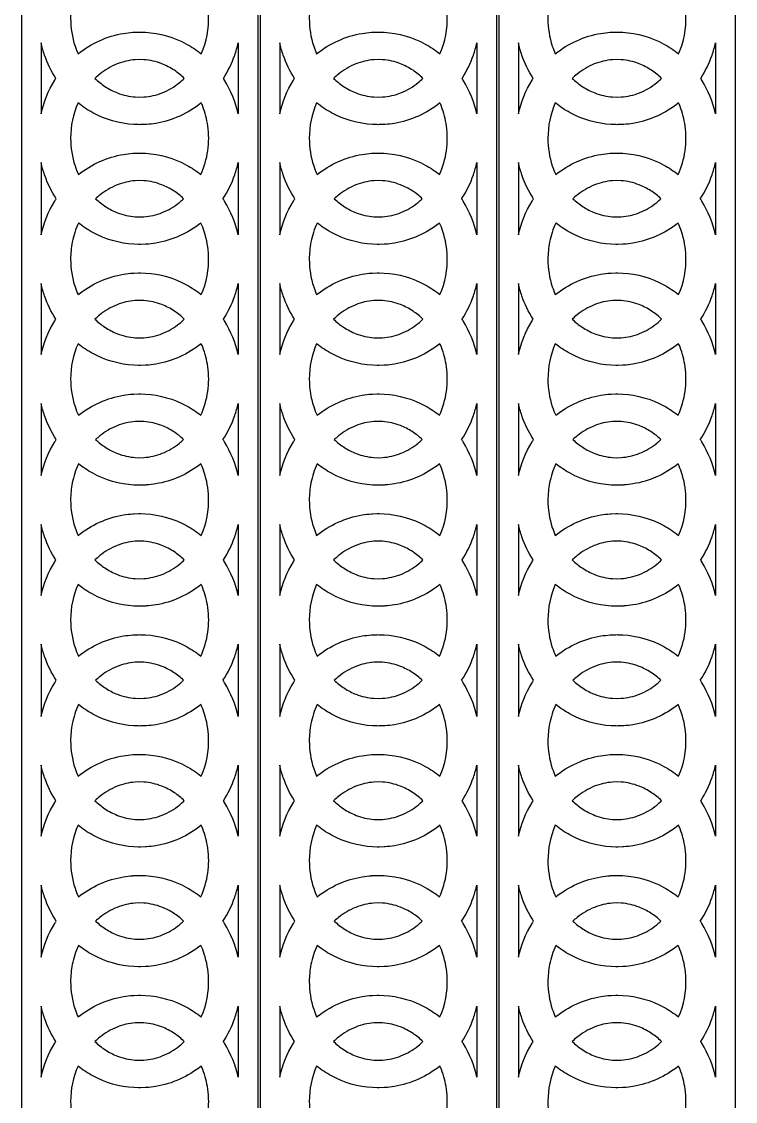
# Model space of a CAD drawing. Header units: millimetres. Extents: x -55 to 943, y -998 to 998.
# Drawn here: x 611 to 943, y 8 to 511 of the extents above; entities that cross this region are included whole.
import ezdxf

# ---------------------------------------------------------------- set-up
doc = ezdxf.new("R2010")
doc.units = ezdxf.units.MM
doc.layers.add('Default', color=70, linetype='Continuous')

msp = doc.modelspace()

# ---------------------------------------------------------------- linework, layer by layer
at = {"layer": 'Default'}
for points in [[(611, -998), (721, -998), (721, 998), (611, 998)], [(722, -998), (832, -998), (832, 998), (722, 998)], [(833, -998), (943, -998), (943, 998), (833, 998)]]:
    msp.add_lwpolyline(points, close=True, dxfattribs=at)
for points in [[(633.8, 511.96, 0.079612), (635.85, 499.12, 0.025236), (637.24, 495.53, -0.128975), (658.43, 505.04, -0.023724), (662.73, 505.54, -0.008807), (663.2, 505.57), (665.43, 505.65, -0.017464), (666.37, 505.65), (668.61, 505.57, -0.11051), (687.72, 500.09, -0.045302), (694.57, 495.53, 0.112754), (697.98, 513.42, 0.070896), (695.96, 524.82, 0.028206), (694.38, 528.84, -0.127606), (673.37, 519.48, -0.023724), (669.08, 518.98, -0.008807), (668.61, 518.95), (666.37, 518.87, -0.017464), (665.43, 518.87), (663.2, 518.95, -0.11051), (644.08, 524.44, -0.043797), (637.43, 528.84, 0.05779), (634.57, 519.95, 0.047676)], [(744.8, 511.96, 0.079612), (746.85, 499.12, 0.025236), (748.24, 495.53, -0.128975), (769.43, 505.04, -0.023724), (773.73, 505.54, -0.008807), (774.2, 505.57), (776.43, 505.65, -0.017464), (777.37, 505.65), (779.61, 505.57, -0.11051), (798.72, 500.09, -0.045302), (805.57, 495.53, 0.112754), (808.98, 513.42, 0.070896), (806.96, 524.82, 0.028206), (805.38, 528.84, -0.127606), (784.37, 519.48, -0.023724), (780.08, 518.98, -0.008807), (779.61, 518.95), (777.37, 518.87, -0.017464), (776.43, 518.87), (774.2, 518.95, -0.11051), (755.08, 524.44, -0.043797), (748.43, 528.84, 0.05779), (745.57, 519.95, 0.047676)], [(855.8, 511.96, 0.079612), (857.85, 499.12, 0.025236), (859.24, 495.53, -0.128975), (880.43, 505.04, -0.023724), (884.73, 505.54, -0.008807), (885.2, 505.57), (887.43, 505.65, -0.017464), (888.37, 505.65), (890.61, 505.57, -0.11051), (909.72, 500.09, -0.045302), (916.57, 495.53, 0.112754), (919.98, 513.42, 0.070896), (917.96, 524.82, 0.028206), (916.38, 528.84, -0.127606), (895.37, 519.48, -0.023724), (891.08, 518.98, -0.008807), (890.61, 518.95), (888.37, 518.87, -0.017464), (887.43, 518.87), (885.2, 518.95, -0.11051), (866.08, 524.44, -0.043797), (859.43, 528.84, 0.05779), (856.57, 519.95, 0.047676)], [(626.95, 484.12, -0.059874), (621.69, 494.9, -0.028181), (620.07, 500.63), (620.07, 467.61, -0.084306), (626.43, 483.29, -0.00514)], [(704.86, 484.12, 0.059874), (710.12, 494.9, 0.028181), (711.74, 500.63), (711.74, 467.61, 0.084306), (705.38, 483.29, 0.00514)], [(737.95, 484.12, -0.059874), (732.69, 494.9, -0.028181), (731.07, 500.63), (731.07, 467.61, -0.084306), (737.43, 483.29, -0.00514)], [(815.86, 484.12, 0.059874), (821.12, 494.9, 0.028181), (822.74, 500.63), (822.74, 467.61, 0.084306), (816.38, 483.29, 0.00514)], [(848.95, 484.12, -0.059874), (843.69, 494.9, -0.028181), (842.07, 500.63), (842.07, 467.61, -0.084306), (848.43, 483.29, -0.00514)], [(926.86, 484.12, 0.059874), (932.12, 494.9, 0.028181), (933.74, 500.63), (933.74, 467.61, 0.084306), (927.38, 483.29, 0.00514)], [(684.43, 482.13, 0.021942), (686.68, 484.12, 0.046204), (682.05, 487.86, 0.05459), (676.19, 490.91, 0.074917), (667.92, 492.78), (665.9, 492.85), (663.88, 492.78, 0.076189), (655.38, 490.82, 0.075402), (647.38, 486.11, 0.021942), (645.13, 484.12, 0.046204), (649.75, 480.38, 0.05459), (655.61, 477.33, 0.074917), (663.88, 475.46), (665.9, 475.39), (667.92, 475.46, 0.076189), (676.43, 477.42, 0.075402)], [(795.43, 482.13, 0.021942), (797.68, 484.12, 0.046204), (793.05, 487.86, 0.05459), (787.19, 490.91, 0.074917), (778.92, 492.78), (776.9, 492.85), (774.88, 492.78, 0.076189), (766.38, 490.82, 0.075402), (758.38, 486.11, 0.021942), (756.13, 484.12, 0.046204), (760.75, 480.38, 0.05459), (766.61, 477.33, 0.074917), (774.88, 475.46), (776.9, 475.39), (778.92, 475.46, 0.076189), (787.43, 477.42, 0.075402)], [(906.43, 482.13, 0.021942), (908.68, 484.12, 0.046204), (904.05, 487.86, 0.05459), (898.19, 490.91, 0.074917), (889.92, 492.78), (887.9, 492.85), (885.88, 492.78, 0.076189), (877.38, 490.82, 0.075402), (869.38, 486.11, 0.021942), (867.13, 484.12, 0.046204), (871.75, 480.38, 0.05459), (877.61, 477.33, 0.074917), (885.88, 475.46), (887.9, 475.39), (889.92, 475.46, 0.076189), (898.43, 477.42, 0.075402)], [(633.8, 456.26, 0.079683), (635.85, 443.42, 0.028206), (637.43, 439.4, -0.127608), (658.43, 448.75, -0.023722), (662.73, 449.26, -0.008807), (663.2, 449.28), (665.43, 449.36, -0.017464), (666.37, 449.36), (668.61, 449.28, -0.11051), (687.72, 443.8, -0.043797), (694.38, 439.4, 0.142127), (697.61, 462.02, 0.058815), (695.26, 471.07, 0.011589), (694.57, 472.71, -0.128976), (673.37, 463.2, -0.023722), (669.08, 462.69, -0.008807), (668.61, 462.67), (666.37, 462.59, -0.017464), (665.43, 462.59), (663.2, 462.67, -0.11051), (644.08, 468.15, -0.045302), (637.24, 472.71, 0.10459), (633.8, 456.27, 0.000069)], [(744.8, 456.26, 0.079683), (746.85, 443.42, 0.028206), (748.43, 439.4, -0.127608), (769.43, 448.75, -0.023722), (773.73, 449.26, -0.008807), (774.2, 449.28), (776.43, 449.36, -0.017464), (777.37, 449.36), (779.61, 449.28, -0.11051), (798.72, 443.8, -0.043797), (805.38, 439.4, 0.142127), (808.61, 462.02, 0.058815), (806.26, 471.07, 0.011589), (805.57, 472.71, -0.128976), (784.37, 463.2, -0.023722), (780.08, 462.69, -0.008807), (779.61, 462.67), (777.37, 462.59, -0.017464), (776.43, 462.59), (774.2, 462.67, -0.11051), (755.08, 468.15, -0.045302), (748.24, 472.71, 0.10459), (744.8, 456.27, 0.000069)], [(855.8, 456.26, 0.079683), (857.85, 443.42, 0.028206), (859.43, 439.4, -0.127608), (880.43, 448.75, -0.023722), (884.73, 449.26, -0.008807), (885.2, 449.28), (887.43, 449.36, -0.017464), (888.37, 449.36), (890.61, 449.28, -0.11051), (909.72, 443.8, -0.043797), (916.38, 439.4, 0.142127), (919.61, 462.02, 0.058815), (917.26, 471.07, 0.011589), (916.57, 472.71, -0.128976), (895.37, 463.2, -0.023722), (891.08, 462.69, -0.008807), (890.61, 462.67), (888.37, 462.59, -0.017464), (887.43, 462.59), (885.2, 462.67, -0.11051), (866.08, 468.15, -0.045302), (859.24, 472.71, 0.10459), (855.8, 456.27, 0.000069)], [(627.14, 428.12, -0.062037), (621.67, 439.27, -0.027789), (620.07, 444.92), (620.07, 411.33, -0.084392), (626.43, 427.02, -0.006852)], [(704.67, 428.12, 0.062037), (710.14, 439.27, 0.027789), (711.74, 444.92), (711.74, 411.33, 0.084392), (705.37, 427.02, 0.006852)], [(738.14, 428.12, -0.062037), (732.67, 439.27, -0.027789), (731.07, 444.92), (731.07, 411.33, -0.084392), (737.43, 427.02, -0.006852)], [(815.67, 428.12, 0.062037), (821.14, 439.27, 0.027789), (822.74, 444.92), (822.74, 411.33, 0.084392), (816.37, 427.02, 0.006852)], [(849.14, 428.12, -0.062037), (843.67, 439.27, -0.027789), (842.07, 444.92), (842.07, 411.33, -0.084392), (848.43, 427.02, -0.006852)], [(926.67, 428.12, 0.062037), (932.14, 439.27, 0.027789), (933.74, 444.92), (933.74, 411.33, 0.084392), (927.37, 427.02, 0.006852)], [(684.43, 426.42, 0.018833), (686.38, 428.12, 0.047178), (681.65, 431.84, 0.050474), (676.22, 434.62, 0.07513), (667.92, 436.49), (665.9, 436.56), (663.88, 436.49, 0.076136), (655.39, 434.53, 0.075458), (647.38, 429.82, 0.018833), (645.43, 428.12, 0.047178), (650.16, 424.41, 0.050474), (655.59, 421.63, 0.07513), (663.88, 419.75), (665.9, 419.68), (667.92, 419.75, 0.076136), (676.42, 421.71, 0.075458)], [(795.43, 426.42, 0.018833), (797.38, 428.12, 0.047178), (792.65, 431.84, 0.050474), (787.22, 434.62, 0.07513), (778.92, 436.49), (776.9, 436.56), (774.88, 436.49, 0.076136), (766.39, 434.53, 0.075458), (758.38, 429.82, 0.018833), (756.43, 428.12, 0.047178), (761.16, 424.41, 0.050474), (766.59, 421.63, 0.07513), (774.88, 419.75), (776.9, 419.68), (778.92, 419.75, 0.076136), (787.42, 421.71, 0.075458)], [(906.43, 426.42, 0.018833), (908.38, 428.12, 0.047178), (903.65, 431.84, 0.050474), (898.22, 434.62, 0.07513), (889.92, 436.49), (887.9, 436.56), (885.88, 436.49, 0.076136), (877.39, 434.53, 0.075458), (869.38, 429.82, 0.018833), (867.43, 428.12, 0.047178), (872.16, 424.41, 0.050474), (877.59, 421.63, 0.07513), (885.88, 419.75), (887.9, 419.68), (889.92, 419.75, 0.076136), (898.42, 421.71, 0.075458)], [(633.8, 399.98, 0.079612), (635.85, 387.13, 0.025236), (637.24, 383.54, -0.128975), (658.43, 393.05, -0.023724), (662.73, 393.55, -0.008807), (663.2, 393.58), (665.43, 393.66, -0.017464), (666.37, 393.66), (668.61, 393.58, -0.11051), (687.72, 388.1, -0.045302), (694.57, 383.54, 0.112754), (697.98, 401.44, 0.070896), (695.96, 412.83, 0.028206), (694.38, 416.85, -0.127606), (673.37, 407.5, -0.023724), (669.08, 406.99, -0.008807), (668.61, 406.96), (666.37, 406.89, -0.017464), (665.43, 406.89), (663.2, 406.96, -0.11051), (644.08, 412.45, -0.043797), (637.43, 416.85, 0.05779), (634.57, 407.96, 0.047676)], [(744.8, 399.98, 0.079612), (746.85, 387.13, 0.025236), (748.24, 383.54, -0.128975), (769.43, 393.05, -0.023724), (773.73, 393.55, -0.008807), (774.2, 393.58), (776.43, 393.66, -0.017464), (777.37, 393.66), (779.61, 393.58, -0.11051), (798.72, 388.1, -0.045302), (805.57, 383.54, 0.112754), (808.98, 401.44, 0.070896), (806.96, 412.83, 0.028206), (805.38, 416.85, -0.127606), (784.37, 407.5, -0.023724), (780.08, 406.99, -0.008807), (779.61, 406.96), (777.37, 406.89, -0.017464), (776.43, 406.89), (774.2, 406.96, -0.11051), (755.08, 412.45, -0.043797), (748.43, 416.85, 0.05779), (745.57, 407.96, 0.047676)], [(855.8, 399.98, 0.079612), (857.85, 387.13, 0.025236), (859.24, 383.54, -0.128975), (880.43, 393.05, -0.023724), (884.73, 393.55, -0.008807), (885.2, 393.58), (887.43, 393.66, -0.017464), (888.37, 393.66), (890.61, 393.58, -0.11051), (909.72, 388.1, -0.045302), (916.57, 383.54, 0.112754), (919.98, 401.44, 0.070896), (917.96, 412.83, 0.028206), (916.38, 416.85, -0.127606), (895.37, 407.5, -0.023724), (891.08, 406.99, -0.008807), (890.61, 406.96), (888.37, 406.89, -0.017464), (887.43, 406.89), (885.2, 406.96, -0.11051), (866.08, 412.45, -0.043797), (859.43, 416.85, 0.05779), (856.57, 407.96, 0.047676)], [(626.95, 372.13, -0.059874), (621.69, 382.91, -0.028181), (620.07, 388.64), (620.07, 355.62, -0.084306), (626.43, 371.3, -0.00514)], [(704.86, 372.13, 0.059874), (710.12, 382.91, 0.028181), (711.74, 388.64), (711.74, 355.62, 0.084306), (705.38, 371.3, 0.00514)], [(737.95, 372.13, -0.059874), (732.69, 382.91, -0.028181), (731.07, 388.64), (731.07, 355.62, -0.084306), (737.43, 371.3, -0.00514)], [(815.86, 372.13, 0.059874), (821.12, 382.91, 0.028181), (822.74, 388.64), (822.74, 355.62, 0.084306), (816.38, 371.3, 0.00514)], [(848.95, 372.13, -0.059874), (843.69, 382.91, -0.028181), (842.07, 388.64), (842.07, 355.62, -0.084306), (848.43, 371.3, -0.00514)], [(926.86, 372.13, 0.059874), (932.12, 382.91, 0.028181), (933.74, 388.64), (933.74, 355.62, 0.084306), (927.38, 371.3, 0.00514)], [(684.43, 370.14, 0.021942), (686.68, 372.13, 0.046204), (682.05, 375.87, 0.05459), (676.19, 378.92, 0.074917), (667.92, 380.79), (665.9, 380.86), (663.88, 380.79, 0.076189), (655.38, 378.83, 0.075402), (647.38, 374.12, 0.021942), (645.13, 372.13, 0.046204), (649.75, 368.39, 0.05459), (655.61, 365.34, 0.074917), (663.88, 363.47), (665.9, 363.4), (667.92, 363.47, 0.076189), (676.43, 365.43, 0.075402)], [(795.43, 370.14, 0.021942), (797.68, 372.13, 0.046204), (793.05, 375.87, 0.05459), (787.19, 378.92, 0.074917), (778.92, 380.79), (776.9, 380.86), (774.88, 380.79, 0.076189), (766.38, 378.83, 0.075402), (758.38, 374.12, 0.021942), (756.13, 372.13, 0.046204), (760.75, 368.39, 0.05459), (766.61, 365.34, 0.074917), (774.88, 363.47), (776.9, 363.4), (778.92, 363.47, 0.076189), (787.43, 365.43, 0.075402)], [(906.43, 370.14, 0.021942), (908.68, 372.13, 0.046204), (904.05, 375.87, 0.05459), (898.19, 378.92, 0.074917), (889.92, 380.79), (887.9, 380.86), (885.88, 380.79, 0.076189), (877.38, 378.83, 0.075402), (869.38, 374.12, 0.021942), (867.13, 372.13, 0.046204), (871.75, 368.39, 0.05459), (877.61, 365.34, 0.074917), (885.88, 363.47), (887.9, 363.4), (889.92, 363.47, 0.076189), (898.43, 365.43, 0.075402)], [(633.8, 344.27, 0.079683), (635.85, 331.43, 0.028206), (637.43, 327.41, -0.127608), (658.43, 336.76, -0.023722), (662.73, 337.27, -0.008807), (663.2, 337.29), (665.43, 337.37, -0.017464), (666.37, 337.37), (668.61, 337.29, -0.11051), (687.72, 331.81, -0.043797), (694.38, 327.41, 0.142127), (697.61, 350.03, 0.058815), (695.26, 359.08, 0.011589), (694.57, 360.72, -0.128976), (673.37, 351.21, -0.023722), (669.08, 350.7, -0.008807), (668.61, 350.68), (666.37, 350.6, -0.017464), (665.43, 350.6), (663.2, 350.68, -0.11051), (644.08, 356.16, -0.045302), (637.24, 360.72, 0.10459), (633.8, 344.28, 0.000069)], [(744.8, 344.27, 0.079683), (746.85, 331.43, 0.028206), (748.43, 327.41, -0.127608), (769.43, 336.76, -0.023722), (773.73, 337.27, -0.008807), (774.2, 337.29), (776.43, 337.37, -0.017464), (777.37, 337.37), (779.61, 337.29, -0.11051), (798.72, 331.81, -0.043797), (805.38, 327.41, 0.142127), (808.61, 350.03, 0.058815), (806.26, 359.08, 0.011589), (805.57, 360.72, -0.128976), (784.37, 351.21, -0.023722), (780.08, 350.7, -0.008807), (779.61, 350.68), (777.37, 350.6, -0.017464), (776.43, 350.6), (774.2, 350.68, -0.11051), (755.08, 356.16, -0.045302), (748.24, 360.72, 0.10459), (744.8, 344.28, 0.000069)], [(855.8, 344.27, 0.079683), (857.85, 331.43, 0.028206), (859.43, 327.41, -0.127608), (880.43, 336.76, -0.023722), (884.73, 337.27, -0.008807), (885.2, 337.29), (887.43, 337.37, -0.017464), (888.37, 337.37), (890.61, 337.29, -0.11051), (909.72, 331.81, -0.043797), (916.38, 327.41, 0.142127), (919.61, 350.03, 0.058815), (917.26, 359.08, 0.011589), (916.57, 360.72, -0.128976), (895.37, 351.21, -0.023722), (891.08, 350.7, -0.008807), (890.61, 350.68), (888.37, 350.6, -0.017464), (887.43, 350.6), (885.2, 350.68, -0.11051), (866.08, 356.16, -0.045302), (859.24, 360.72, 0.10459), (855.8, 344.28, 0.000069)], [(627.14, 316.13, -0.062037), (621.67, 327.29, -0.027789), (620.07, 332.93), (620.07, 299.34, -0.084392), (626.43, 315.03, -0.006852)], [(704.67, 316.13, 0.062037), (710.14, 327.29, 0.027789), (711.74, 332.93), (711.74, 299.34, 0.084392), (705.37, 315.03, 0.006852)], [(738.14, 316.13, -0.062037), (732.67, 327.29, -0.027789), (731.07, 332.93), (731.07, 299.34, -0.084392), (737.43, 315.03, -0.006852)], [(815.67, 316.13, 0.062037), (821.14, 327.29, 0.027789), (822.74, 332.93), (822.74, 299.34, 0.084392), (816.37, 315.03, 0.006852)], [(849.14, 316.13, -0.062037), (843.67, 327.29, -0.027789), (842.07, 332.93), (842.07, 299.34, -0.084392), (848.43, 315.03, -0.006852)], [(926.67, 316.13, 0.062037), (932.14, 327.29, 0.027789), (933.74, 332.93), (933.74, 299.34, 0.084392), (927.37, 315.03, 0.006852)], [(647.38, 317.84, 0.018833), (645.43, 316.13, 0.047178), (650.16, 312.42, 0.050474), (655.59, 309.64, 0.07513), (663.88, 307.77), (665.9, 307.69), (667.92, 307.77, 0.076136), (676.42, 309.73, 0.075458), (684.43, 314.43, 0.018833), (686.38, 316.13, 0.047178), (681.65, 319.85, 0.050474), (676.22, 322.63, 0.07513), (667.92, 324.5), (665.9, 324.57), (663.88, 324.5, 0.076136), (655.39, 322.54, 0.075458)], [(758.38, 317.84, 0.018833), (756.43, 316.13, 0.047178), (761.16, 312.42, 0.050474), (766.59, 309.64, 0.07513), (774.88, 307.77), (776.9, 307.69), (778.92, 307.77, 0.076136), (787.42, 309.73, 0.075458), (795.43, 314.43, 0.018833), (797.38, 316.13, 0.047178), (792.65, 319.85, 0.050474), (787.22, 322.63, 0.07513), (778.92, 324.5), (776.9, 324.57), (774.88, 324.5, 0.076136), (766.39, 322.54, 0.075458)], [(869.38, 317.84, 0.018833), (867.43, 316.13, 0.047178), (872.16, 312.42, 0.050474), (877.59, 309.64, 0.07513), (885.88, 307.77), (887.9, 307.69), (889.92, 307.77, 0.076136), (898.42, 309.73, 0.075458), (906.43, 314.43, 0.018833), (908.38, 316.13, 0.047178), (903.65, 319.85, 0.050474), (898.22, 322.63, 0.07513), (889.92, 324.5), (887.9, 324.57), (885.88, 324.5, 0.076136), (877.39, 322.54, 0.075458)], [(633.8, 287.99, 0.079612), (635.85, 275.14, 0.025236), (637.24, 271.55, -0.128975), (658.43, 281.06, -0.023724), (662.73, 281.57, -0.008807), (663.2, 281.59), (665.43, 281.67, -0.017464), (666.37, 281.67), (668.61, 281.59, -0.11051), (687.72, 276.11, -0.045302), (694.57, 271.55, 0.112754), (697.98, 289.45, 0.070896), (695.96, 300.84, 0.028206), (694.38, 304.86, -0.127606), (673.37, 295.51, -0.023724), (669.08, 295, -0.008807), (668.61, 294.98), (666.37, 294.9, -0.017464), (665.43, 294.9), (663.2, 294.98, -0.11051), (644.08, 300.46, -0.043797), (637.43, 304.86, 0.05779), (634.57, 295.97, 0.047676)], [(744.8, 287.99, 0.079612), (746.85, 275.14, 0.025236), (748.24, 271.55, -0.128975), (769.43, 281.06, -0.023724), (773.73, 281.57, -0.008807), (774.2, 281.59), (776.43, 281.67, -0.017464), (777.37, 281.67), (779.61, 281.59, -0.11051), (798.72, 276.11, -0.045302), (805.57, 271.55, 0.112754), (808.98, 289.45, 0.070896), (806.96, 300.84, 0.028206), (805.38, 304.86, -0.127606), (784.37, 295.51, -0.023724), (780.08, 295, -0.008807), (779.61, 294.98), (777.37, 294.9, -0.017464), (776.43, 294.9), (774.2, 294.98, -0.11051), (755.08, 300.46, -0.043797), (748.43, 304.86, 0.05779), (745.57, 295.97, 0.047676)], [(855.8, 287.99, 0.079612), (857.85, 275.14, 0.025236), (859.24, 271.55, -0.128975), (880.43, 281.06, -0.023724), (884.73, 281.57, -0.008807), (885.2, 281.59), (887.43, 281.67, -0.017464), (888.37, 281.67), (890.61, 281.59, -0.11051), (909.72, 276.11, -0.045302), (916.57, 271.55, 0.112754), (919.98, 289.45, 0.070896), (917.96, 300.84, 0.028206), (916.38, 304.86, -0.127606), (895.37, 295.51, -0.023724), (891.08, 295, -0.008807), (890.61, 294.98), (888.37, 294.9, -0.017464), (887.43, 294.9), (885.2, 294.98, -0.11051), (866.08, 300.46, -0.043797), (859.43, 304.86, 0.05779), (856.57, 295.97, 0.047676)], [(626.95, 260.14, -0.059874), (621.69, 270.92, -0.028181), (620.07, 276.65), (620.07, 243.63, -0.084306), (626.43, 259.31, -0.00514)], [(704.86, 260.14, 0.059874), (710.12, 270.92, 0.028181), (711.74, 276.65), (711.74, 243.63, 0.084306), (705.38, 259.31, 0.00514)], [(737.95, 260.14, -0.059874), (732.69, 270.92, -0.028181), (731.07, 276.65), (731.07, 243.63, -0.084306), (737.43, 259.31, -0.00514)], [(815.86, 260.14, 0.059874), (821.12, 270.92, 0.028181), (822.74, 276.65), (822.74, 243.63, 0.084306), (816.38, 259.31, 0.00514)], [(848.95, 260.14, -0.059874), (843.69, 270.92, -0.028181), (842.07, 276.65), (842.07, 243.63, -0.084306), (848.43, 259.31, -0.00514)], [(926.86, 260.14, 0.059874), (932.12, 270.92, 0.028181), (933.74, 276.65), (933.74, 243.63, 0.084306), (927.38, 259.31, 0.00514)], [(684.43, 258.15, 0.021942), (686.68, 260.14, 0.046204), (682.05, 263.88, 0.05459), (676.19, 266.93, 0.074917), (667.92, 268.8), (665.9, 268.87), (663.88, 268.8, 0.076189), (655.38, 266.84, 0.075402), (647.38, 262.13, 0.021942), (645.13, 260.14, 0.046204), (649.75, 256.4, 0.05459), (655.61, 253.35, 0.074917), (663.88, 251.48), (665.9, 251.41), (667.92, 251.48, 0.076189), (676.43, 253.44, 0.075402)], [(795.43, 258.15, 0.021942), (797.68, 260.14, 0.046204), (793.05, 263.88, 0.05459), (787.19, 266.93, 0.074917), (778.92, 268.8), (776.9, 268.87), (774.88, 268.8, 0.076189), (766.38, 266.84, 0.075402), (758.38, 262.13, 0.021942), (756.13, 260.14, 0.046204), (760.75, 256.4, 0.05459), (766.61, 253.35, 0.074917), (774.88, 251.48), (776.9, 251.41), (778.92, 251.48, 0.076189), (787.43, 253.44, 0.075402)], [(906.43, 258.15, 0.021942), (908.68, 260.14, 0.046204), (904.05, 263.88, 0.05459), (898.19, 266.93, 0.074917), (889.92, 268.8), (887.9, 268.87), (885.88, 268.8, 0.076189), (877.38, 266.84, 0.075402), (869.38, 262.13, 0.021942), (867.13, 260.14, 0.046204), (871.75, 256.4, 0.05459), (877.61, 253.35, 0.074917), (885.88, 251.48), (887.9, 251.41), (889.92, 251.48, 0.076189), (898.43, 253.44, 0.075402)], [(633.8, 232.28, 0.079683), (635.85, 219.44, 0.028206), (637.43, 215.42, -0.127608), (658.43, 224.77, -0.023722), (662.73, 225.28, -0.008807), (663.2, 225.31), (665.43, 225.38, -0.017464), (666.37, 225.38), (668.61, 225.31, -0.11051), (687.72, 219.82, -0.043797), (694.38, 215.42, 0.142127), (697.61, 238.04, 0.058815), (695.26, 247.09, 0.011589), (694.57, 248.73, -0.128976), (673.37, 239.22, -0.023722), (669.08, 238.72, -0.008807), (668.61, 238.69), (666.37, 238.61, -0.017464), (665.43, 238.61), (663.2, 238.69, -0.11051), (644.08, 244.17, -0.045302), (637.24, 248.73, 0.10459), (633.8, 232.29, 0.000069)], [(744.8, 232.28, 0.079683), (746.85, 219.44, 0.028206), (748.43, 215.42, -0.127608), (769.43, 224.77, -0.023722), (773.73, 225.28, -0.008807), (774.2, 225.31), (776.43, 225.38, -0.017464), (777.37, 225.38), (779.61, 225.31, -0.11051), (798.72, 219.82, -0.043797), (805.38, 215.42, 0.142127), (808.61, 238.04, 0.058815), (806.26, 247.09, 0.011589), (805.57, 248.73, -0.128976), (784.37, 239.22, -0.023722), (780.08, 238.72, -0.008807), (779.61, 238.69), (777.37, 238.61, -0.017464), (776.43, 238.61), (774.2, 238.69, -0.11051), (755.08, 244.17, -0.045302), (748.24, 248.73, 0.10459), (744.8, 232.29, 0.000069)], [(855.8, 232.28, 0.079683), (857.85, 219.44, 0.028206), (859.43, 215.42, -0.127608), (880.43, 224.77, -0.023722), (884.73, 225.28, -0.008807), (885.2, 225.31), (887.43, 225.38, -0.017464), (888.37, 225.38), (890.61, 225.31, -0.11051), (909.72, 219.82, -0.043797), (916.38, 215.42, 0.142127), (919.61, 238.04, 0.058815), (917.26, 247.09, 0.011589), (916.57, 248.73, -0.128976), (895.37, 239.22, -0.023722), (891.08, 238.72, -0.008807), (890.61, 238.69), (888.37, 238.61, -0.017464), (887.43, 238.61), (885.2, 238.69, -0.11051), (866.08, 244.17, -0.045302), (859.24, 248.73, 0.10459), (855.8, 232.29, 0.000069)], [(627.14, 204.15, -0.062037), (621.67, 215.3, -0.027789), (620.07, 220.94), (620.07, 187.35, -0.084392), (626.43, 203.04, -0.006852)], [(704.67, 204.15, 0.062037), (710.14, 215.3, 0.027789), (711.74, 220.94), (711.74, 187.35, 0.084392), (705.37, 203.04, 0.006852)], [(738.14, 204.15, -0.062037), (732.67, 215.3, -0.027789), (731.07, 220.94), (731.07, 187.35, -0.084392), (737.43, 203.04, -0.006852)], [(815.67, 204.15, 0.062037), (821.14, 215.3, 0.027789), (822.74, 220.94), (822.74, 187.35, 0.084392), (816.37, 203.04, 0.006852)], [(849.14, 204.15, -0.062037), (843.67, 215.3, -0.027789), (842.07, 220.94), (842.07, 187.35, -0.084392), (848.43, 203.04, -0.006852)], [(926.67, 204.15, 0.062037), (932.14, 215.3, 0.027789), (933.74, 220.94), (933.74, 187.35, 0.084392), (927.37, 203.04, 0.006852)], [(684.43, 202.45, 0.018833), (686.38, 204.15, 0.047178), (681.65, 207.86, 0.050474), (676.22, 210.64, 0.07513), (667.92, 212.52), (665.9, 212.59), (663.88, 212.52, 0.076136), (655.39, 210.56, 0.075458), (647.38, 205.85, 0.018833), (645.43, 204.15, 0.047178), (650.16, 200.43, 0.050474), (655.59, 197.65, 0.07513), (663.88, 195.78), (665.9, 195.71), (667.92, 195.78, 0.076136), (676.42, 197.74, 0.075458)], [(795.43, 202.45, 0.018833), (797.38, 204.15, 0.047178), (792.65, 207.86, 0.050474), (787.22, 210.64, 0.07513), (778.92, 212.52), (776.9, 212.59), (774.88, 212.52, 0.076136), (766.39, 210.56, 0.075458), (758.38, 205.85, 0.018833), (756.43, 204.15, 0.047178), (761.16, 200.43, 0.050474), (766.59, 197.65, 0.07513), (774.88, 195.78), (776.9, 195.71), (778.92, 195.78, 0.076136), (787.42, 197.74, 0.075458)], [(906.43, 202.45, 0.018833), (908.38, 204.15, 0.047178), (903.65, 207.86, 0.050474), (898.22, 210.64, 0.07513), (889.92, 212.52), (887.9, 212.59), (885.88, 212.52, 0.076136), (877.39, 210.56, 0.075458), (869.38, 205.85, 0.018833), (867.43, 204.15, 0.047178), (872.16, 200.43, 0.050474), (877.59, 197.65, 0.07513), (885.88, 195.78), (887.9, 195.71), (889.92, 195.78, 0.076136), (898.42, 197.74, 0.075458)], [(633.8, 176, 0.079612), (635.85, 163.16, 0.025236), (637.24, 159.56, -0.128975), (658.43, 169.07, -0.023724), (662.73, 169.58, -0.008807), (663.2, 169.6), (665.43, 169.68, -0.017464), (666.37, 169.68), (668.61, 169.6, -0.11051), (687.72, 164.12, -0.045302), (694.57, 159.56, 0.112754), (697.98, 177.46, 0.070896), (695.96, 188.85, 0.028206), (694.38, 192.87, -0.127606), (673.37, 183.52, -0.023724), (669.08, 183.01, -0.008807), (668.61, 182.99), (666.37, 182.91, -0.017464), (665.43, 182.91), (663.2, 182.99, -0.11051), (644.08, 188.47, -0.043797), (637.43, 192.87, 0.05779), (634.57, 183.98, 0.047676)], [(744.8, 176, 0.079612), (746.85, 163.16, 0.025236), (748.24, 159.56, -0.128975), (769.43, 169.07, -0.023724), (773.73, 169.58, -0.008807), (774.2, 169.6), (776.43, 169.68, -0.017464), (777.37, 169.68), (779.61, 169.6, -0.11051), (798.72, 164.12, -0.045302), (805.57, 159.56, 0.112754), (808.98, 177.46, 0.070896), (806.96, 188.85, 0.028206), (805.38, 192.87, -0.127606), (784.37, 183.52, -0.023724), (780.08, 183.01, -0.008807), (779.61, 182.99), (777.37, 182.91, -0.017464), (776.43, 182.91), (774.2, 182.99, -0.11051), (755.08, 188.47, -0.043797), (748.43, 192.87, 0.05779), (745.57, 183.98, 0.047676)], [(855.8, 176, 0.079612), (857.85, 163.16, 0.025236), (859.24, 159.56, -0.128975), (880.43, 169.07, -0.023724), (884.73, 169.58, -0.008807), (885.2, 169.6), (887.43, 169.68, -0.017464), (888.37, 169.68), (890.61, 169.6, -0.11051), (909.72, 164.12, -0.045302), (916.57, 159.56, 0.112754), (919.98, 177.46, 0.070896), (917.96, 188.85, 0.028206), (916.38, 192.87, -0.127606), (895.37, 183.52, -0.023724), (891.08, 183.01, -0.008807), (890.61, 182.99), (888.37, 182.91, -0.017464), (887.43, 182.91), (885.2, 182.99, -0.11051), (866.08, 188.47, -0.043797), (859.43, 192.87, 0.05779), (856.57, 183.98, 0.047676)], [(626.95, 148.15, -0.059874), (621.69, 158.94, -0.028181), (620.07, 164.66), (620.07, 131.64, -0.084306), (626.43, 147.32, -0.00514)], [(704.86, 148.15, 0.059874), (710.12, 158.94, 0.028181), (711.74, 164.66), (711.74, 131.64, 0.084306), (705.38, 147.32, 0.00514)], [(737.95, 148.15, -0.059874), (732.69, 158.94, -0.028181), (731.07, 164.66), (731.07, 131.64, -0.084306), (737.43, 147.32, -0.00514)], [(815.86, 148.15, 0.059874), (821.12, 158.94, 0.028181), (822.74, 164.66), (822.74, 131.64, 0.084306), (816.38, 147.32, 0.00514)], [(848.95, 148.15, -0.059874), (843.69, 158.94, -0.028181), (842.07, 164.66), (842.07, 131.64, -0.084306), (848.43, 147.32, -0.00514)], [(926.86, 148.15, 0.059874), (932.12, 158.94, 0.028181), (933.74, 164.66), (933.74, 131.64, 0.084306), (927.38, 147.32, 0.00514)], [(684.43, 146.16, 0.021942), (686.68, 148.15, 0.046204), (682.05, 151.89, 0.05459), (676.19, 154.94, 0.074917), (667.92, 156.81), (665.9, 156.88), (663.88, 156.81, 0.076189), (655.38, 154.85, 0.075402), (647.38, 150.14, 0.021942), (645.13, 148.15, 0.046204), (649.75, 144.41, 0.05459), (655.61, 141.36, 0.074917), (663.88, 139.49), (665.9, 139.42), (667.92, 139.49, 0.076189), (676.43, 141.45, 0.075402)], [(795.43, 146.16, 0.021942), (797.68, 148.15, 0.046204), (793.05, 151.89, 0.05459), (787.19, 154.94, 0.074917), (778.92, 156.81), (776.9, 156.88), (774.88, 156.81, 0.076189), (766.38, 154.85, 0.075402), (758.38, 150.14, 0.021942), (756.13, 148.15, 0.046204), (760.75, 144.41, 0.05459), (766.61, 141.36, 0.074917), (774.88, 139.49), (776.9, 139.42), (778.92, 139.49, 0.076189), (787.43, 141.45, 0.075402)], [(906.43, 146.16, 0.021942), (908.68, 148.15, 0.046204), (904.05, 151.89, 0.05459), (898.19, 154.94, 0.074917), (889.92, 156.81), (887.9, 156.88), (885.88, 156.81, 0.076189), (877.38, 154.85, 0.075402), (869.38, 150.14, 0.021942), (867.13, 148.15, 0.046204), (871.75, 144.41, 0.05459), (877.61, 141.36, 0.074917), (885.88, 139.49), (887.9, 139.42), (889.92, 139.49, 0.076189), (898.43, 141.45, 0.075402)], [(633.8, 120.29, 0.079683), (635.85, 107.45, 0.028206), (637.43, 103.43, -0.127608), (658.43, 112.78, -0.023722), (662.73, 113.29, -0.008807), (663.2, 113.32), (665.43, 113.39, -0.017464), (666.37, 113.39), (668.61, 113.32, -0.11051), (687.72, 107.83, -0.043797), (694.38, 103.43, 0.142127), (697.61, 126.05, 0.058815), (695.26, 135.1, 0.011589), (694.57, 136.74, -0.128976), (673.37, 127.23, -0.023722), (669.08, 126.73, -0.008807), (668.61, 126.7), (666.37, 126.62, -0.017464), (665.43, 126.62), (663.2, 126.7, -0.11051), (644.08, 132.18, -0.045302), (637.24, 136.74, 0.10459), (633.8, 120.3, 0.000069)], [(744.8, 120.29, 0.079683), (746.85, 107.45, 0.028206), (748.43, 103.43, -0.127608), (769.43, 112.78, -0.023722), (773.73, 113.29, -0.008807), (774.2, 113.32), (776.43, 113.39, -0.017464), (777.37, 113.39), (779.61, 113.32, -0.11051), (798.72, 107.83, -0.043797), (805.38, 103.43, 0.142127), (808.61, 126.05, 0.058815), (806.26, 135.1, 0.011589), (805.57, 136.74, -0.128976), (784.37, 127.23, -0.023722), (780.08, 126.73, -0.008807), (779.61, 126.7), (777.37, 126.62, -0.017464), (776.43, 126.62), (774.2, 126.7, -0.11051), (755.08, 132.18, -0.045302), (748.24, 136.74, 0.10459), (744.8, 120.3, 0.000069)], [(855.8, 120.29, 0.079683), (857.85, 107.45, 0.028206), (859.43, 103.43, -0.127608), (880.43, 112.78, -0.023722), (884.73, 113.29, -0.008807), (885.2, 113.32), (887.43, 113.39, -0.017464), (888.37, 113.39), (890.61, 113.32, -0.11051), (909.72, 107.83, -0.043797), (916.38, 103.43, 0.142127), (919.61, 126.05, 0.058815), (917.26, 135.1, 0.011589), (916.57, 136.74, -0.128976), (895.37, 127.23, -0.023722), (891.08, 126.73, -0.008807), (890.61, 126.7), (888.37, 126.62, -0.017464), (887.43, 126.62), (885.2, 126.7, -0.11051), (866.08, 132.18, -0.045302), (859.24, 136.74, 0.10459), (855.8, 120.3, 0.000069)], [(627.14, 92.16, -0.062037), (621.67, 103.31, -0.027789), (620.07, 108.95), (620.07, 75.36, -0.084392), (626.43, 91.05, -0.006852)], [(704.67, 92.16, 0.062037), (710.14, 103.31, 0.027789), (711.74, 108.95), (711.74, 75.36, 0.084392), (705.37, 91.05, 0.006852)], [(738.14, 92.16, -0.062037), (732.67, 103.31, -0.027789), (731.07, 108.95), (731.07, 75.36, -0.084392), (737.43, 91.05, -0.006852)], [(815.67, 92.16, 0.062037), (821.14, 103.31, 0.027789), (822.74, 108.95), (822.74, 75.36, 0.084392), (816.37, 91.05, 0.006852)], [(849.14, 92.16, -0.062037), (843.67, 103.31, -0.027789), (842.07, 108.95), (842.07, 75.36, -0.084392), (848.43, 91.05, -0.006852)], [(926.67, 92.16, 0.062037), (932.14, 103.31, 0.027789), (933.74, 108.95), (933.74, 75.36, 0.084392), (927.37, 91.05, 0.006852)], [(647.38, 93.86, 0.018833), (645.43, 92.16, 0.047178), (650.16, 88.44, 0.050474), (655.59, 85.66, 0.07513), (663.88, 83.79), (665.9, 83.72), (667.92, 83.79, 0.076136), (676.42, 85.75, 0.075458), (684.43, 90.46, 0.018833), (686.38, 92.16, 0.047178), (681.65, 95.87, 0.050474), (676.22, 98.65, 0.07513), (667.92, 100.53), (665.9, 100.6), (663.88, 100.53, 0.076136), (655.39, 98.57, 0.075458)], [(758.38, 93.86, 0.018833), (756.43, 92.16, 0.047178), (761.16, 88.44, 0.050474), (766.59, 85.66, 0.07513), (774.88, 83.79), (776.9, 83.72), (778.92, 83.79, 0.076136), (787.42, 85.75, 0.075458), (795.43, 90.46, 0.018833), (797.38, 92.16, 0.047178), (792.65, 95.87, 0.050474), (787.22, 98.65, 0.07513), (778.92, 100.53), (776.9, 100.6), (774.88, 100.53, 0.076136), (766.39, 98.57, 0.075458)], [(869.38, 93.86, 0.018833), (867.43, 92.16, 0.047178), (872.16, 88.44, 0.050474), (877.59, 85.66, 0.07513), (885.88, 83.79), (887.9, 83.72), (889.92, 83.79, 0.076136), (898.42, 85.75, 0.075458), (906.43, 90.46, 0.018833), (908.38, 92.16, 0.047178), (903.65, 95.87, 0.050474), (898.22, 98.65, 0.07513), (889.92, 100.53), (887.9, 100.6), (885.88, 100.53, 0.076136), (877.39, 98.57, 0.075458)], [(633.8, 64.01, 0.079612), (635.85, 51.17, 0.025236), (637.24, 47.57, -0.128975), (658.43, 57.08, -0.023724), (662.73, 57.59, -0.008807), (663.2, 57.61), (665.43, 57.69, -0.017464), (666.37, 57.69), (668.61, 57.61, -0.11051), (687.72, 52.13, -0.045302), (694.57, 47.57, 0.112754), (697.98, 65.47, 0.070896), (695.96, 76.86, 0.028206), (694.38, 80.88, -0.127606), (673.37, 71.53, -0.023724), (669.08, 71.02, -0.008807), (668.61, 71), (666.37, 70.92, -0.017464), (665.43, 70.92), (663.2, 71, -0.11051), (644.08, 76.48, -0.043797), (637.43, 80.88, 0.05779), (634.57, 72, 0.047676)], [(744.8, 64.01, 0.079612), (746.85, 51.17, 0.025236), (748.24, 47.57, -0.128975), (769.43, 57.08, -0.023724), (773.73, 57.59, -0.008807), (774.2, 57.61), (776.43, 57.69, -0.017464), (777.37, 57.69), (779.61, 57.61, -0.11051), (798.72, 52.13, -0.045302), (805.57, 47.57, 0.112754), (808.98, 65.47, 0.070896), (806.96, 76.86, 0.028206), (805.38, 80.88, -0.127606), (784.37, 71.53, -0.023724), (780.08, 71.02, -0.008807), (779.61, 71), (777.37, 70.92, -0.017464), (776.43, 70.92), (774.2, 71, -0.11051), (755.08, 76.48, -0.043797), (748.43, 80.88, 0.05779), (745.57, 72, 0.047676)], [(855.8, 64.01, 0.079612), (857.85, 51.17, 0.025236), (859.24, 47.57, -0.128975), (880.43, 57.08, -0.023724), (884.73, 57.59, -0.008807), (885.2, 57.61), (887.43, 57.69, -0.017464), (888.37, 57.69), (890.61, 57.61, -0.11051), (909.72, 52.13, -0.045302), (916.57, 47.57, 0.112754), (919.98, 65.47, 0.070896), (917.96, 76.86, 0.028206), (916.38, 80.88, -0.127606), (895.37, 71.53, -0.023724), (891.08, 71.02, -0.008807), (890.61, 71), (888.37, 70.92, -0.017464), (887.43, 70.92), (885.2, 71, -0.11051), (866.08, 76.48, -0.043797), (859.43, 80.88, 0.05779), (856.57, 72, 0.047676)], [(626.95, 36.16, -0.059874), (621.69, 46.95, -0.028181), (620.07, 52.67), (620.07, 19.66, -0.084306), (626.43, 35.33, -0.00514)], [(704.86, 36.16, 0.059874), (710.12, 46.95, 0.028181), (711.74, 52.67), (711.74, 19.66, 0.084306), (705.38, 35.33, 0.00514)], [(737.95, 36.16, -0.059874), (732.69, 46.95, -0.028181), (731.07, 52.67), (731.07, 19.66, -0.084306), (737.43, 35.33, -0.00514)], [(815.86, 36.16, 0.059874), (821.12, 46.95, 0.028181), (822.74, 52.67), (822.74, 19.66, 0.084306), (816.38, 35.33, 0.00514)], [(848.95, 36.16, -0.059874), (843.69, 46.95, -0.028181), (842.07, 52.67), (842.07, 19.66, -0.084306), (848.43, 35.33, -0.00514)], [(926.86, 36.16, 0.059874), (932.12, 46.95, 0.028181), (933.74, 52.67), (933.74, 19.66, 0.084306), (927.38, 35.33, 0.00514)], [(684.43, 34.17, 0.021942), (686.68, 36.16, 0.046204), (682.05, 39.91, 0.05459), (676.19, 42.95, 0.074917), (667.92, 44.82), (665.9, 44.89), (663.88, 44.82, 0.076189), (655.38, 42.86, 0.075402), (647.38, 38.15, 0.021942), (645.13, 36.16, 0.046204), (649.75, 32.42, 0.05459), (655.61, 29.37, 0.074917), (663.88, 27.5), (665.9, 27.43), (667.92, 27.5, 0.076189), (676.43, 29.47, 0.075402)], [(795.43, 34.17, 0.021942), (797.68, 36.16, 0.046204), (793.05, 39.91, 0.05459), (787.19, 42.95, 0.074917), (778.92, 44.82), (776.9, 44.89), (774.88, 44.82, 0.076189), (766.38, 42.86, 0.075402), (758.38, 38.15, 0.021942), (756.13, 36.16, 0.046204), (760.75, 32.42, 0.05459), (766.61, 29.37, 0.074917), (774.88, 27.5), (776.9, 27.43), (778.92, 27.5, 0.076189), (787.43, 29.47, 0.075402)], [(906.43, 34.17, 0.021942), (908.68, 36.16, 0.046204), (904.05, 39.91, 0.05459), (898.19, 42.95, 0.074917), (889.92, 44.82), (887.9, 44.89), (885.88, 44.82, 0.076189), (877.38, 42.86, 0.075402), (869.38, 38.15, 0.021942), (867.13, 36.16, 0.046204), (871.75, 32.42, 0.05459), (877.61, 29.37, 0.074917), (885.88, 27.5), (887.9, 27.43), (889.92, 27.5, 0.076189), (898.43, 29.47, 0.075402)], [(633.8, 8.31, 0.079683), (635.85, -4.54, 0.028206), (637.43, -8.56, -0.127608), (658.43, 0.8, -0.023722), (662.73, 1.3, -0.008807), (663.2, 1.33), (665.43, 1.41, -0.017464), (666.37, 1.41), (668.61, 1.33, -0.11051), (687.72, -4.15, -0.043797), (694.38, -8.56, 0.142127), (697.61, 14.06, 0.058815), (695.26, 23.11, 0.011589), (694.57, 24.75, -0.128976), (673.37, 15.24, -0.023722), (669.08, 14.74, -0.008807), (668.61, 14.71), (666.37, 14.63, -0.017464), (665.43, 14.63), (663.2, 14.71, -0.11051), (644.08, 20.2, -0.045302), (637.24, 24.75, 0.10459), (633.8, 8.32, 0.000069)], [(744.8, 8.31, 0.079683), (746.85, -4.54, 0.028206), (748.43, -8.56, -0.127608), (769.43, 0.8, -0.023722), (773.73, 1.3, -0.008807), (774.2, 1.33), (776.43, 1.41, -0.017464), (777.37, 1.41), (779.61, 1.33, -0.11051), (798.72, -4.15, -0.043797), (805.38, -8.56, 0.142127), (808.61, 14.06, 0.058815), (806.26, 23.11, 0.011589), (805.57, 24.75, -0.128976), (784.37, 15.24, -0.023722), (780.08, 14.74, -0.008807), (779.61, 14.71), (777.37, 14.63, -0.017464), (776.43, 14.63), (774.2, 14.71, -0.11051), (755.08, 20.2, -0.045302), (748.24, 24.75, 0.10459), (744.8, 8.32, 0.000069)], [(855.8, 8.31, 0.079683), (857.85, -4.54, 0.028206), (859.43, -8.56, -0.127608), (880.43, 0.8, -0.023722), (884.73, 1.3, -0.008807), (885.2, 1.33), (887.43, 1.41, -0.017464), (888.37, 1.41), (890.61, 1.33, -0.11051), (909.72, -4.15, -0.043797), (916.38, -8.56, 0.142127), (919.61, 14.06, 0.058815), (917.26, 23.11, 0.011589), (916.57, 24.75, -0.128976), (895.37, 15.24, -0.023722), (891.08, 14.74, -0.008807), (890.61, 14.71), (888.37, 14.63, -0.017464), (887.43, 14.63), (885.2, 14.71, -0.11051), (866.08, 20.2, -0.045302), (859.24, 24.75, 0.10459), (855.8, 8.32, 0.000069)]]:
    msp.add_lwpolyline(points, format="xyb", close=True, dxfattribs=at)

doc.saveas('drawing.dxf')
